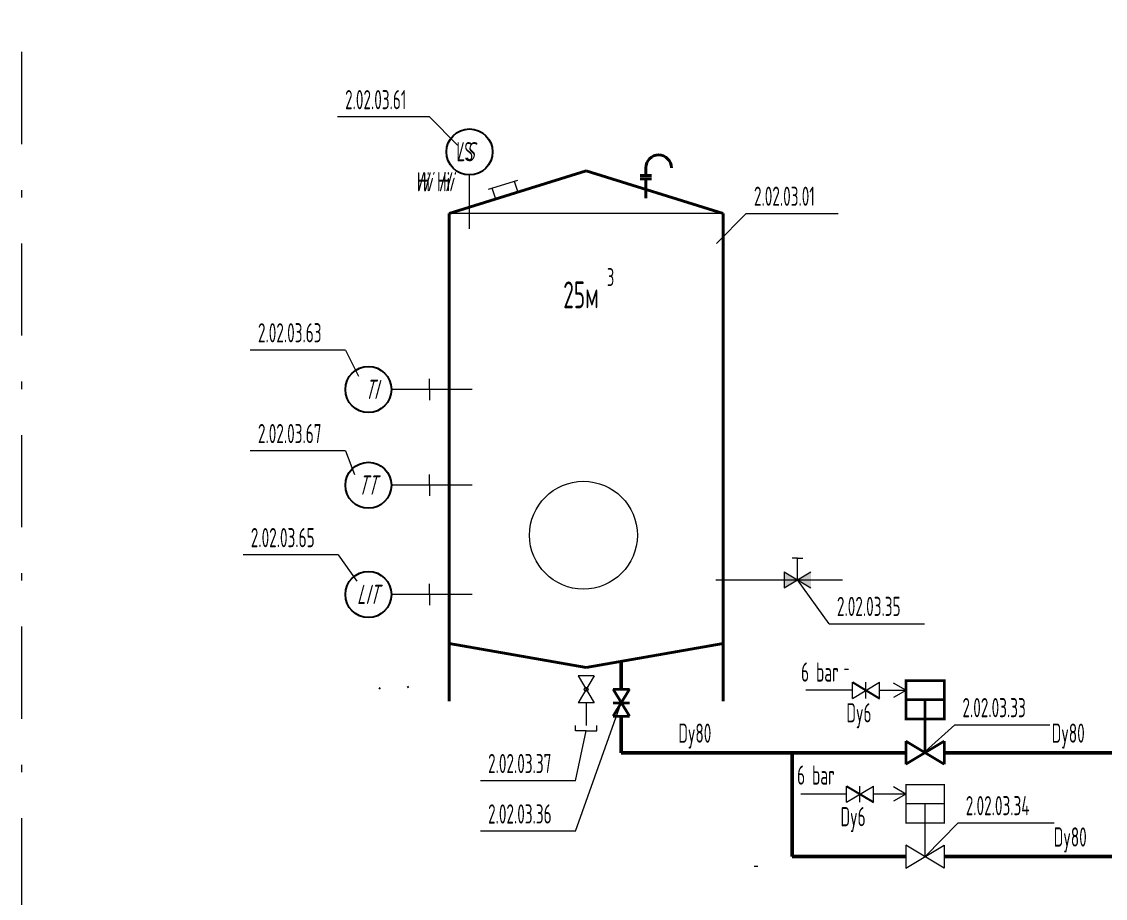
# Model space of a CAD drawing. Header units: millimetres. Extents: x -2281 to 5887, y 0 to 4166.
# Drawn here: x 992.8 to 1134, y 348.9 to 463.1 of the extents above; entities that cross this region are included whole.
import ezdxf

# ---------------------------------------------------------------- set-up
doc = ezdxf.new("R2010")
doc.units = ezdxf.units.MM
for name, pattern in [('K5LT32772', [0]), ('K5LT32773', [0]), ('K5LT32774', [0]), ('K5LT32776', [0]), ('K5LT32777', [0]), ('K5LT32778', [0]), ('K5LT32781', [0]), ('K5LT32782', [0]), ('K5LT32783', [0]), ('K5LT32785', [0]), ('K5LT32786', [0]), ('K5LT32791', [24.957505, 11.9988, -5.9994, 0.959904, -5.9994]), ('K5LT32792', [0]), ('K5LT32799', [0]), ('K5LT_THIN', [0])]:
    doc.linetypes.add(name, pattern=pattern)
doc.layers.add('Системный слой', color=7, linetype='Continuous')
doc.styles.add('KTEXTSTYLE', font='GOST_AU.SHX', dxfattribs={"width": 0.96, "height": 5})

# ---------------------------------------------------------------- blocks, each defined once
blk = doc.blocks.new('U785')
at = {"layer": 'Системный слой', "color": 211, "linetype": 'K5LT32799', "lineweight": 35, "true_color": 0xff7fff}
for p, q in [((1069.85, 376.1), (1071.95, 376.1)), ((1069.85, 372.6), (1071.95, 376.1)), ((1071.95, 372.6), (1069.85, 376.1)), ((1069.85, 374.35), (1071.95, 374.35)), ((1069.85, 372.6), (1071.95, 372.6))]:
    blk.add_line(p, q, dxfattribs=at)
blk = doc.blocks.new('U784')
at = {"layer": 'Системный слой', "color": 211, "linetype": 'K5LT32783', "lineweight": 50, "true_color": 0xff7fff}
for p, q in [((1070.9, 379.73), (1070.9, 376.1)), ((1070.9, 372.6), (1070.9, 367.83))]:
    blk.add_line(p, q, dxfattribs=at)
at = {"layer": 'Системный слой'}
blk.add_blockref('U785', (0, 0), dxfattribs=at)
blk = doc.blocks.new('U783')
at = {"layer": 'Системный слой', "color": 4, "linetype": 'K5LT32772', "lineweight": 18, "true_color": 0x00ffff}
for p, q in [((1101.02, 374.91), (1101.02, 377.01)), ((1101.02, 374.91), (1104.52, 377.01)), ((1102.76, 374.91), (1102.76, 377.01)), ((1104.52, 374.91), (1104.52, 377.01)), ((1101.02, 375.96), (1094.96, 375.96)), ((1102.77, 375.96), (1102.76, 375.96)), ((1107.98, 375.95), (1104.52, 375.95)), ((1107.98, 375.95), (1106.35, 375.03)), ((1107.98, 375.96), (1106.36, 376.91)), ((1100.25, 361.38), (1100.25, 363.48)), ((1100.25, 361.38), (1103.75, 363.48)), ((1101.99, 361.38), (1101.99, 363.48)), ((1103.75, 361.38), (1103.75, 363.48)), ((1107.98, 362.43), (1106.37, 363.38)), ((1100.25, 362.43), (1094.27, 362.43)), ((1102, 362.43), (1101.99, 362.43)), ((1107.98, 362.42), (1103.75, 362.42)), ((1107.98, 362.42), (1106.35, 361.5))]:
    blk.add_line(p, q, dxfattribs=at)
at = {"layer": 'Системный слой', "color": 4, "linetype": 'K5LT32774', "lineweight": 25, "true_color": 0x00ffff}
for p, q in [((1101.02, 377.01), (1104.52, 374.91)), ((1100.25, 363.48), (1103.75, 361.38))]:
    blk.add_line(p, q, dxfattribs=at)
at = {"layer": 'Системный слой', "color": 4, "linetype": 'K5LT32773', "lineweight": 18, "true_color": 0x00ffff}
for p, q in [((1102.78, 375.95), (1102.76, 375.95)), ((1102.01, 362.42), (1101.99, 362.42))]:
    blk.add_line(p, q, dxfattribs=at)
at = {"layer": 'Системный слой', "color": 211, "linetype": 'K5LT32799', "lineweight": 35, "true_color": 0xff7fff}
for p, q in [((1112.98, 374.71), (1107.98, 374.71)), ((1110.47, 367.83), (1110.47, 374.71)), ((1112.97, 366.33), (1107.97, 369.33)), ((1107.97, 369.33), (1107.97, 366.33)), ((1107.97, 366.33), (1112.97, 369.33)), ((1112.97, 369.33), (1112.97, 366.33))]:
    blk.add_line(p, q, dxfattribs=at)
at = {"layer": 'Системный слой', "color": 211, "linetype": 'K5LT32783', "lineweight": 50, "true_color": 0xff7fff}
for p, q in [((1070.9, 367.83), (1107.97, 367.83)), ((1112.97, 367.83), (1135.37, 367.83))]:
    blk.add_line(p, q, dxfattribs=at)
at = {"layer": 'Системный слой', "color": 191, "linetype": 'K5LT32781', "lineweight": 50, "true_color": 0xbf7fff}
for p, q in [((1093.18, 367.83), (1093.18, 354.3)), ((1093.18, 354.3), (1107.98, 354.3)), ((1112.98, 354.3), (1135.37, 354.3)), ((1137.4, 354.3), (1167.86, 354.3))]:
    blk.add_line(p, q, dxfattribs=at)
at = {"layer": 'Системный слой', "color": 200, "linetype": 'K5LT32778', "lineweight": 18, "true_color": 0xbf00ff}
for p, q in [((1112.98, 361.18), (1107.98, 361.18)), ((1110.48, 354.3), (1110.48, 361.18)), ((1112.98, 352.8), (1107.98, 355.8)), ((1107.98, 355.8), (1107.98, 352.8)), ((1107.98, 352.8), (1112.98, 355.8)), ((1112.98, 355.8), (1112.98, 352.8))]:
    blk.add_line(p, q, dxfattribs=at)
at = {"layer": 'Системный слой', "color": 211, "linetype": 'K5LT32799', "true_color": 0xff7fff, "const_width": 0.35}
blk.add_lwpolyline([(1112.97, 372.21), (1107.97, 372.21), (1107.98, 377.21), (1112.98, 377.21)], close=True, dxfattribs=at)
at = {"layer": 'Системный слой', "color": 200, "linetype": 'K5LT32778', "true_color": 0xbf00ff, "const_width": 0.18}
blk.add_lwpolyline([(1112.98, 358.68), (1107.98, 358.68), (1107.98, 363.68), (1112.98, 363.68)], close=True, dxfattribs=at)
at = {"layer": 'Системный слой'}
blk.add_blockref('U784', (0, 0), dxfattribs=at)
at = {"layer": 'Системный слой', "color": 7, "char_height": 2.5, "attachment_point": 1, "style": 'KTEXTSTYLE'}
for s, insert in [('\\H3.5;\\W0.965;\\Q15;\\Q0;\\W0.715;\\H2.50;6 bar', (1094.32, 379.59)), ('\\H3.5;\\W0.965;\\Q15;\\Q0;\\W0.715;\\H2.50;Dy6', (1100.23, 374.28)), ('\\H3.5;\\W0.965;\\Q15;\\Q0;\\W0.715;\\H2.50;6 bar', (1093.8, 366.17)), ('\\H3.5;\\W0.965;\\Q15;\\Q0;\\W0.715;\\H2.50;Dy6', (1099.46, 360.75))]:
    blk.add_mtext(s, dxfattribs=dict(at, insert=insert))
blk = doc.blocks.new('U855')
at = {"layer": 'Системный слой', "color": 7, "linetype": 'K5LT_THIN', "lineweight": 13}
for q in [(1093.85, 390.36), (1110.38, 384.64)]:
    blk.add_line((1097.99, 384.64), q, dxfattribs=at)
at = {"layer": 'Системный слой', "color": 7, "insert": (1098.99, 388.14), "char_height": 2.5, "attachment_point": 1, "style": 'KTEXTSTYLE'}
blk.add_mtext('\\H3.5;\\W0.965;\\Q15;\\Q0;\\W0.715;\\H2.50;2.02.03.35', dxfattribs=at)
blk = doc.blocks.new('U856')
at = {"layer": 'Системный слой', "color": 7, "linetype": 'K5LT_THIN', "lineweight": 13}
for q in [(1066.33, 370.66), (1052.54, 364.17)]:
    blk.add_line((1064.93, 364.17), q, dxfattribs=at)
at = {"layer": 'Системный слой', "color": 7, "insert": (1053.54, 367.67), "char_height": 2.5, "attachment_point": 1, "style": 'KTEXTSTYLE'}
blk.add_mtext('\\H3.5;\\W0.965;\\Q15;\\Q0;\\W0.715;\\H2.50;2.02.03.37', dxfattribs=at)
blk = doc.blocks.new('U857')
at = {"layer": 'Системный слой', "color": 7, "linetype": 'K5LT_THIN', "lineweight": 13}
for q in [(1021.63, 393.6), (1036.45, 390.2)]:
    blk.add_line((1034.01, 393.6), q, dxfattribs=at)
at = {"layer": 'Системный слой', "color": 7, "insert": (1022.63, 397.1), "char_height": 2.5, "attachment_point": 1, "style": 'KTEXTSTYLE'}
blk.add_mtext('\\H3.5;\\W0.965;\\Q15;\\Q0;\\W0.715;\\H2.50;2.02.03.65', dxfattribs=at)
blk = doc.blocks.new('U858')
at = {"layer": 'Системный слой', "color": 7, "linetype": 'K5LT_THIN', "lineweight": 13}
for q in [(1022.56, 407.16), (1036.14, 404.08)]:
    blk.add_line((1034.95, 407.16), q, dxfattribs=at)
at = {"layer": 'Системный слой', "color": 7, "insert": (1023.56, 410.66), "char_height": 2.5, "attachment_point": 1, "style": 'KTEXTSTYLE'}
blk.add_mtext('\\H3.5;\\W0.965;\\Q15;\\Q0;\\W0.715;\\H2.50;2.02.03.67', dxfattribs=at)
blk = doc.blocks.new('U859')
at = {"layer": 'Системный слой', "color": 7, "linetype": 'K5LT_THIN', "lineweight": 13}
for q in [(1022.56, 420.29), (1036.64, 416.88)]:
    blk.add_line((1034.95, 420.29), q, dxfattribs=at)
at = {"layer": 'Системный слой', "color": 7, "insert": (1023.56, 423.79), "char_height": 2.5, "attachment_point": 1, "style": 'KTEXTSTYLE'}
blk.add_mtext('\\H3.5;\\W0.965;\\Q15;\\Q0;\\W0.715;\\H2.50;2.02.03.63', dxfattribs=at)
blk = doc.blocks.new('U860')
at = {"layer": 'Системный слой', "color": 7, "linetype": 'K5LT_THIN', "lineweight": 13}
for q in [(1033.91, 450.66), (1049.56, 447)]:
    blk.add_line((1045.9, 450.66), q, dxfattribs=at)
at = {"layer": 'Системный слой', "color": 7, "insert": (1034.91, 454.16), "char_height": 2.5, "attachment_point": 1, "style": 'KTEXTSTYLE'}
blk.add_mtext('\\H3.5;\\W0.965;\\Q15;\\Q0;\\W0.715;\\H2.50;2.02.03.61', dxfattribs=at)
blk = doc.blocks.new('U861')
at = {"layer": 'Системный слой', "color": 7, "linetype": 'K5LT_THIN', "lineweight": 13}
for q in [(1083.28, 434.17), (1099.17, 438.08)]:
    blk.add_line((1087.18, 438.08), q, dxfattribs=at)
at = {"layer": 'Системный слой', "color": 7, "insert": (1088.18, 441.58), "char_height": 2.5, "attachment_point": 1, "style": 'KTEXTSTYLE'}
blk.add_mtext('\\H3.5;\\W0.965;\\Q15;\\Q0;\\W0.715;\\H2.50;2.02.03.01', dxfattribs=at)
blk = doc.blocks.new('U862')
at = {"layer": 'Системный слой', "color": 7, "linetype": 'K5LT_THIN', "lineweight": 13}
for q in [(1070.9, 374.35), (1052.54, 357.6)]:
    blk.add_line((1064.93, 357.6), q, dxfattribs=at)
at = {"layer": 'Системный слой', "color": 7, "insert": (1053.54, 361.1), "char_height": 2.5, "attachment_point": 1, "style": 'KTEXTSTYLE'}
blk.add_mtext('\\H3.5;\\W0.965;\\Q15;\\Q0;\\W0.715;\\H2.50;2.02.03.36', dxfattribs=at)
blk = doc.blocks.new('U881')
at = {"layer": 'Системный слой', "color": 7, "linetype": 'K5LT_THIN', "lineweight": 13}
for q in [(1110.47, 368.01), (1126.73, 371.45)]:
    blk.add_line((1114.34, 371.45), q, dxfattribs=at)
at = {"layer": 'Системный слой', "color": 7, "insert": (1115.34, 374.95), "char_height": 2.5, "attachment_point": 1, "style": 'KTEXTSTYLE'}
blk.add_mtext('\\H3.5;\\W0.965;\\Q15;\\Q0;\\W0.715;\\H2.50;2.02.03.33', dxfattribs=at)
blk = doc.blocks.new('U882')
at = {"layer": 'Системный слой', "color": 7, "linetype": 'K5LT_THIN', "lineweight": 13}
for q in [(1110.48, 354.3), (1127.29, 358.68)]:
    blk.add_line((1114.77, 358.68), q, dxfattribs=at)
at = {"layer": 'Системный слой', "color": 7, "insert": (1115.77, 362.18), "char_height": 2.5, "attachment_point": 1, "style": 'KTEXTSTYLE'}
blk.add_mtext('\\H3.5;\\W0.965;\\Q15;\\Q0;\\W0.715;\\H2.50;2.02.03.34', dxfattribs=at)
blk = doc.blocks.new('U948')
at = {"layer": 'Системный слой', "color": 7, "linetype": 'K5LT_THIN', "lineweight": 13}
for q in [(1093.85, 390.36), (1110.38, 384.64)]:
    blk.add_line((1097.99, 384.64), q, dxfattribs=at)
at = {"layer": 'Системный слой', "color": 7, "insert": (1098.99, 388.14), "char_height": 2.5, "attachment_point": 1, "style": 'KTEXTSTYLE'}
blk.add_mtext('\\H3.5;\\W0.965;\\Q15;\\Q0;\\W0.715;\\H2.50;2.02.03.35', dxfattribs=at)
blk = doc.blocks.new('U949')
at = {"layer": 'Системный слой', "color": 7, "linetype": 'K5LT_THIN', "lineweight": 13}
for q in [(1066.33, 370.66), (1052.54, 364.17)]:
    blk.add_line((1064.93, 364.17), q, dxfattribs=at)
at = {"layer": 'Системный слой', "color": 7, "insert": (1053.54, 367.67), "char_height": 2.5, "attachment_point": 1, "style": 'KTEXTSTYLE'}
blk.add_mtext('\\H3.5;\\W0.965;\\Q15;\\Q0;\\W0.715;\\H2.50;2.02.03.37', dxfattribs=at)
blk = doc.blocks.new('U950')
at = {"layer": 'Системный слой', "color": 7, "linetype": 'K5LT_THIN', "lineweight": 13}
for q in [(1021.63, 393.6), (1036.45, 390.2)]:
    blk.add_line((1034.01, 393.6), q, dxfattribs=at)
at = {"layer": 'Системный слой', "color": 7, "insert": (1022.63, 397.1), "char_height": 2.5, "attachment_point": 1, "style": 'KTEXTSTYLE'}
blk.add_mtext('\\H3.5;\\W0.965;\\Q15;\\Q0;\\W0.715;\\H2.50;2.02.03.65', dxfattribs=at)
blk = doc.blocks.new('U951')
at = {"layer": 'Системный слой', "color": 7, "linetype": 'K5LT_THIN', "lineweight": 13}
for q in [(1022.56, 407.16), (1036.14, 404.08)]:
    blk.add_line((1034.95, 407.16), q, dxfattribs=at)
at = {"layer": 'Системный слой', "color": 7, "insert": (1023.56, 410.66), "char_height": 2.5, "attachment_point": 1, "style": 'KTEXTSTYLE'}
blk.add_mtext('\\H3.5;\\W0.965;\\Q15;\\Q0;\\W0.715;\\H2.50;2.02.03.67', dxfattribs=at)
blk = doc.blocks.new('U952')
at = {"layer": 'Системный слой', "color": 7, "linetype": 'K5LT_THIN', "lineweight": 13}
for q in [(1022.56, 420.29), (1036.64, 416.88)]:
    blk.add_line((1034.95, 420.29), q, dxfattribs=at)
at = {"layer": 'Системный слой', "color": 7, "insert": (1023.56, 423.79), "char_height": 2.5, "attachment_point": 1, "style": 'KTEXTSTYLE'}
blk.add_mtext('\\H3.5;\\W0.965;\\Q15;\\Q0;\\W0.715;\\H2.50;2.02.03.63', dxfattribs=at)
blk = doc.blocks.new('U953')
at = {"layer": 'Системный слой', "color": 7, "linetype": 'K5LT_THIN', "lineweight": 13}
for q in [(1033.91, 450.66), (1049.56, 447)]:
    blk.add_line((1045.9, 450.66), q, dxfattribs=at)
at = {"layer": 'Системный слой', "color": 7, "insert": (1034.91, 454.16), "char_height": 2.5, "attachment_point": 1, "style": 'KTEXTSTYLE'}
blk.add_mtext('\\H3.5;\\W0.965;\\Q15;\\Q0;\\W0.715;\\H2.50;2.02.03.61', dxfattribs=at)
blk = doc.blocks.new('U954')
at = {"layer": 'Системный слой', "color": 7, "linetype": 'K5LT_THIN', "lineweight": 13}
for q in [(1083.28, 434.17), (1099.17, 438.08)]:
    blk.add_line((1087.18, 438.08), q, dxfattribs=at)
at = {"layer": 'Системный слой', "color": 7, "insert": (1088.18, 441.58), "char_height": 2.5, "attachment_point": 1, "style": 'KTEXTSTYLE'}
blk.add_mtext('\\H3.5;\\W0.965;\\Q15;\\Q0;\\W0.715;\\H2.50;2.02.03.01', dxfattribs=at)
blk = doc.blocks.new('U955')
at = {"layer": 'Системный слой', "color": 7, "linetype": 'K5LT_THIN', "lineweight": 13}
for q in [(1070.9, 374.35), (1052.54, 357.6)]:
    blk.add_line((1064.93, 357.6), q, dxfattribs=at)
at = {"layer": 'Системный слой', "color": 7, "insert": (1053.54, 361.1), "char_height": 2.5, "attachment_point": 1, "style": 'KTEXTSTYLE'}
blk.add_mtext('\\H3.5;\\W0.965;\\Q15;\\Q0;\\W0.715;\\H2.50;2.02.03.36', dxfattribs=at)
blk = doc.blocks.new('U976')
at = {"layer": 'Системный слой', "color": 7, "linetype": 'K5LT_THIN', "lineweight": 13}
for q in [(1110.47, 368.01), (1126.73, 371.45)]:
    blk.add_line((1114.34, 371.45), q, dxfattribs=at)
at = {"layer": 'Системный слой', "color": 7, "insert": (1115.34, 374.95), "char_height": 2.5, "attachment_point": 1, "style": 'KTEXTSTYLE'}
blk.add_mtext('\\H3.5;\\W0.965;\\Q15;\\Q0;\\W0.715;\\H2.50;2.02.03.33', dxfattribs=at)
blk = doc.blocks.new('U977')
at = {"layer": 'Системный слой', "color": 7, "linetype": 'K5LT_THIN', "lineweight": 13}
for q in [(1110.48, 354.3), (1127.29, 358.68)]:
    blk.add_line((1114.77, 358.68), q, dxfattribs=at)
at = {"layer": 'Системный слой', "color": 7, "insert": (1115.77, 362.18), "char_height": 2.5, "attachment_point": 1, "style": 'KTEXTSTYLE'}
blk.add_mtext('\\H3.5;\\W0.965;\\Q15;\\Q0;\\W0.715;\\H2.50;2.02.03.34', dxfattribs=at)
blk = doc.blocks.new('T90')
at = {"layer": 'Системный слой', "color": 7, "char_height": 2.5, "attachment_point": 1, "style": 'KTEXTSTYLE'}
for s, insert in [('\\H3.5;\\W0.965;\\Q15;\\Q0;\\W0.715;\\H2.33;3', (1069.03, 430.96)), ('\\H3.5;\\W0.965;\\Q15;\\Q0;\\W0.715;25м', (1063.34, 429.23))]:
    blk.add_mtext(s, dxfattribs=dict(at, insert=insert))

msp = doc.modelspace()

# ---------------------------------------------------------------- hatches: boundary and pattern name
at = {"layer": 'Системный слой'}
h = msp.add_hatch(color=7, dxfattribs=at)
h.paths.add_polyline_path([(1093.84553, 390.35907), (1095.59553, 389.30907), (1095.59553, 391.40907)])
h.paths.add_polyline_path([(1092.09553, 391.40907), (1092.09553, 389.30907), (1093.84553, 390.35907)])
h = msp.add_hatch(color=7, dxfattribs=at)
h.paths.add_polyline_path([(1093.84553, 390.35907), (1095.59553, 389.30907), (1095.59553, 391.40907)])
h.paths.add_polyline_path([(1092.09553, 391.40907), (1092.09553, 389.30907), (1093.84553, 390.35907)])
h = msp.add_hatch(dxfattribs=at)
h.set_pattern_fill('', angle=-90, style=0, pattern_type=0)
h.set_pattern_definition([(-45, (0, 0), (1.9445436, 1.9445436), [])])
h.paths.add_polyline_path([(1039.55004, 376.13954), (1039.33004, 376.13954), (1039.33004, 376.49704), (1039.55004, 376.49704)])
h.paths.add_polyline_path([(1039.93504, 376.13954), (1039.93504, 376.49704), (1040.15504, 376.49704), (1040.23754, 376.49704), (1040.52492, 376.49704), (1040.52492, 376.13954)])
h.paths.add_polyline_path([(1041.98517, 376.13954), (1041.98517, 376.49704), (1042.25044, 376.49704), (1042.35504, 376.49704), (1042.57504, 376.49704), (1042.57504, 376.13954)])
h.paths.add_polyline_path([(1043.18004, 376.13954), (1042.96004, 376.13954), (1042.96004, 376.49704), (1043.18004, 376.49704)])

# ---------------------------------------------------------------- linework, layer by layer
at = {"layer": 'Системный слой', "color": 211, "linetype": 'K5LT32791', "lineweight": 18, "true_color": 0xff7fff}
msp.add_line((992.78034, 197.55695), (992.78034, 572.44832), dxfattribs=at)
msp.add_line((992.78034, 197.55695), (992.78034, 572.44832), dxfattribs=at)
at = {"layer": 'Системный слой', "color": 7, "linetype": 'K5LT32785', "lineweight": 40}
for p, q in [((1066.32983, 443.64393), (1048.47983, 438.08025)), ((1066.32983, 443.64393), (1048.47983, 438.08025)), ((1084.17983, 438.08025), (1066.32983, 443.64393)), ((1084.17983, 438.08025), (1066.32983, 443.64393)), ((1074.09403, 443.02947), (1074.09403, 444.04199)), ((1074.09403, 443.02947), (1074.09403, 444.04199)), ((1074.84403, 443.02947), (1073.34403, 443.02947)), ((1074.84403, 443.02947), (1073.34403, 443.02947)), ((1074.84403, 442.58137), (1073.34403, 442.58137)), ((1074.84403, 442.58137), (1073.34403, 442.58137)), ((1074.09403, 440.06424), (1074.09403, 442.58137)), ((1074.09403, 440.06424), (1074.09403, 442.58137)), ((1048.47983, 438.08025), (1048.47983, 382.08025)), ((1048.47983, 438.08025), (1048.47983, 382.08025)), ((1084.17983, 382.08025), (1084.17983, 438.08025)), ((1084.17983, 382.08025), (1084.17983, 438.08025)), ((1066.32983, 378.91737), (1048.47983, 382.08025)), ((1048.47983, 382.08025), (1048.47983, 374.54018)), ((1066.32983, 378.91737), (1048.47983, 382.08025)), ((1048.47983, 382.08025), (1048.47983, 374.54018)), ((1084.17983, 382.08025), (1066.32983, 378.91737)), ((1084.17983, 382.08025), (1066.32983, 378.91737)), ((1084.17983, 382.08025), (1084.17983, 374.54018)), ((1084.17983, 382.08025), (1084.17983, 374.54018))]:
    msp.add_line(p, q, dxfattribs=at)
at = {"layer": 'Системный слой', "color": 7, "linetype": 'K5LT32786', "lineweight": 18}
msp.add_line((1051.12393, 436.07648), (1051.12393, 443.09886), dxfattribs=at)
msp.add_line((1051.12393, 436.07648), (1051.12393, 443.09886), dxfattribs=at)
at = {"layer": 'Системный слой', "color": 7, "linetype": 'K5LT32776', "lineweight": 18}
for p, q in [((1053.61702, 441.25264), (1057.43582, 442.44292)), ((1053.61702, 441.25264), (1057.43582, 442.44292)), ((1056.95847, 442.29414), (1057.40483, 440.86209)), ((1056.95847, 442.29414), (1057.40483, 440.86209)), ((1054.54073, 439.96937), (1054.09437, 441.40142)), ((1054.54073, 439.96937), (1054.09437, 441.40142)), ((1084.17983, 438.08025), (1048.47983, 438.08025)), ((1084.17983, 438.08025), (1048.47983, 438.08025)), ((1045.90096, 415.1519), (1045.90096, 416.5519)), ((1045.90096, 415.1519), (1045.90096, 416.5519)), ((1051.44824, 415.1519), (1040.94824, 415.1519)), ((1051.44824, 415.1519), (1040.94824, 415.1519)), ((1045.90096, 415.1519), (1045.90096, 413.7519)), ((1045.90096, 415.1519), (1045.90096, 413.7519)), ((1045.90096, 402.67725), (1045.90096, 404.07725)), ((1045.90096, 402.67725), (1045.90096, 404.07725)), ((1051.44824, 402.67725), (1040.94824, 402.67725)), ((1051.44824, 402.67725), (1040.94824, 402.67725)), ((1045.90096, 402.67725), (1045.90096, 401.27725)), ((1045.90096, 402.67725), (1045.90096, 401.27725)), ((1093.84553, 393.15907), (1093.14553, 393.15907)), ((1093.84553, 393.15907), (1093.14553, 393.15907)), ((1093.84553, 390.35907), (1093.84553, 393.15907)), ((1093.84553, 393.15907), (1094.54553, 393.15907)), ((1093.84553, 390.35907), (1093.84553, 393.15907)), ((1093.84553, 393.15907), (1094.54553, 393.15907)), ((1092.09553, 391.40907), (1092.09553, 389.30907)), ((1092.09553, 391.40907), (1095.59553, 389.30907)), ((1092.09553, 389.30907), (1095.59553, 391.40907)), ((1092.09553, 391.40907), (1092.09553, 389.30907)), ((1092.09553, 391.40907), (1095.59553, 389.30907)), ((1092.09553, 389.30907), (1095.59553, 391.40907)), ((1045.90096, 388.44302), (1045.90096, 389.84302)), ((1045.90096, 388.44302), (1045.90096, 389.84302)), ((1083.21778, 390.35907), (1099.70144, 390.35907)), ((1083.21778, 390.35907), (1099.70144, 390.35907)), ((1051.44824, 388.44302), (1040.94824, 388.44302)), ((1051.44824, 388.44302), (1040.94824, 388.44302)), ((1045.90096, 388.44302), (1045.90096, 387.04302)), ((1045.90096, 388.44302), (1045.90096, 387.04302))]:
    msp.add_line(p, q, dxfattribs=at)
at = {"layer": 'Системный слой', "color": 7, "linetype": 'K5LT32782', "lineweight": 0}
for p, q in [((1099.98503, 378.6986), (1100.48503, 378.6986)), ((1099.98503, 378.6986), (1100.48503, 378.6986)), ((1088.19459, 353.0545), (1088.69459, 353.0545)), ((1088.19459, 353.0545), (1088.69459, 353.0545))]:
    msp.add_line(p, q, dxfattribs=at)
at = {"layer": 'Системный слой', "color": 6, "linetype": 'K5LT32792', "lineweight": 18, "true_color": 0xff00ff}
for p, q in [((1067.37983, 377.83917), (1065.27983, 377.83917)), ((1067.37983, 377.83917), (1065.27983, 374.33917)), ((1065.27983, 377.83917), (1067.37983, 374.33917)), ((1067.37983, 377.83917), (1065.27983, 377.83917)), ((1067.37983, 377.83917), (1065.27983, 374.33917)), ((1065.27983, 377.83917), (1067.37983, 374.33917)), ((1067.37983, 374.33917), (1065.27983, 374.33917)), ((1067.37983, 374.33917), (1065.27983, 374.33917)), ((1066.32983, 374.33917), (1066.32983, 371.36099)), ((1066.32983, 374.33917), (1066.32983, 371.36099)), ((1064.92983, 370.66099), (1064.92983, 371.36099)), ((1064.92983, 370.66099), (1064.92983, 371.36099)), ((1067.72983, 370.66099), (1067.72983, 371.36099)), ((1067.72983, 370.66099), (1067.72983, 371.36099)), ((1066.32983, 370.66099), (1064.92983, 370.66099)), ((1066.32983, 370.66099), (1064.92983, 370.66099)), ((1066.32983, 370.66099), (1067.72983, 370.66099)), ((1066.32983, 370.66099), (1067.72983, 370.66099))]:
    msp.add_line(p, q, dxfattribs=at)
at = {"layer": 'Системный слой', "color": 7, "linetype": 'K5LT32777', "lineweight": 25}
for centre in [(1051.12393, 446.09886), (1051.12393, 446.09886), (1037.94824, 415.1519), (1037.94824, 415.1519), (1037.94824, 402.67725), (1037.94824, 402.67725), (1037.94824, 388.44302), (1037.94824, 388.44302)]:
    msp.add_circle(centre, 3, dxfattribs=at)
at = {"layer": 'Системный слой', "color": 7, "linetype": 'K5LT32776', "lineweight": 18}
msp.add_circle((1065.96856, 396.17038), 7.02373, dxfattribs=at)
msp.add_circle((1065.96856, 396.17038), 7.02373, dxfattribs=at)
at = {"layer": 'Системный слой', "color": 6, "linetype": 'K5LT32792', "lineweight": 18, "true_color": 0xff00ff}
msp.add_circle((1066.32983, 376.08917), 0.25, dxfattribs=at)
msp.add_circle((1066.32983, 376.08917), 0.25, dxfattribs=at)
at = {"layer": 'Системный слой', "color": 7, "linetype": 'K5LT32785', "lineweight": 40}
msp.add_arc((1075.75867, 444.04199), 1.66464, 0, 180, dxfattribs=at)
msp.add_arc((1075.75867, 444.04199), 1.66464, 0, 180, dxfattribs=at)

# ---------------------------------------------------------------- block references
at = {"layer": 'Системный слой'}
for name in ['U860', 'U953', 'U861', 'U954', 'T90', 'U859', 'U952', 'U858', 'U951', 'U857', 'U950', 'U855', 'U948', 'U783', 'U862', 'U955', 'U881', 'U976', 'U856', 'U949', 'U882', 'U977']:
    msp.add_blockref(name, (0, 0), dxfattribs=at)

# ---------------------------------------------------------------- texts
at = {"layer": 'Системный слой', "color": 7, "char_height": 2.5, "attachment_point": 1, "style": 'KTEXTSTYLE'}
for s, insert in [('\\H3.5;\\W0.965;\\Q15;\\Q0;\\W0.715;\\H2.50;LS', (1049.41683, 447.38988)), ('\\H3.5;\\W0.965;\\Q15;\\Q15;\\W0.765;\\H2.50;LS', (1049.41683, 447.38988)), ('\\H3.5;\\W0.965;\\Q15;\\Q0;\\W0.715;\\H2.50;Hi Hi', (1044.26804, 443.47461)), ('\\H3.5;\\W0.965;\\Q15;\\Q15;\\W0.765;\\H2.50;Hi Hi', (1044.26804, 443.47461)), ('\\H3.5;\\W0.965;\\Q15;\\Q15;\\W0.765;\\H2.50;TI', (1037.45752, 416.41804)), ('\\H3.5;\\W0.965;\\Q15;\\Q15;\\W0.765;\\H2.50;TI', (1037.45752, 416.41804)), ('\\H3.5;\\W0.965;\\Q15;\\Q15;\\W0.765;\\H2.50;TT', (1036.59763, 403.94339)), ('\\H3.5;\\W0.965;\\Q15;\\Q15;\\W0.765;\\H2.50;TT', (1036.59763, 403.94339)), ('\\H3.5;\\W0.965;\\Q15;\\Q15;\\W0.765;\\H2.50;LIT', (1036.45367, 389.70916)), ('\\H3.5;\\W0.965;\\Q15;\\Q15;\\W0.765;\\H2.50;LIT', (1036.45367, 389.70916)), ('\\H3.5;\\W0.965;\\Q15;\\Q0;\\W0.715;\\H2.50;Dy80', (1078.33074, 371.63005)), ('\\H3.5;\\W0.965;\\Q15;\\Q0;\\W0.715;\\H2.50;Dy80', (1126.97939, 371.63005)), ('\\H3.5;\\W0.965;\\Q15;\\Q0;\\W0.715;\\H2.50;Dy80', (1127.24112, 358.10095))]:
    msp.add_mtext(s, dxfattribs=dict(at, insert=insert))

doc.saveas('drawing.dxf')
